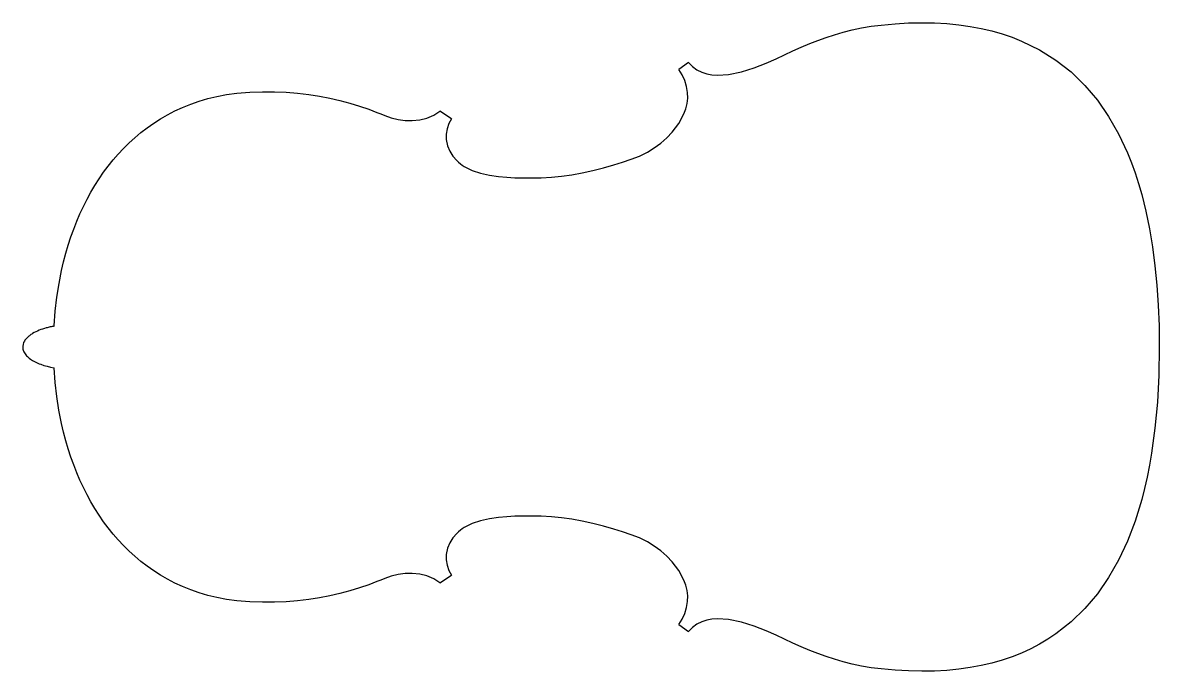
# Model space of a CAD drawing. Header units: metres. Extents: x -388 to 388, y -222 to 221.
import ezdxf

# ---------------------------------------------------------------- set-up
doc = ezdxf.new("R2010")
doc.units = ezdxf.units.M

msp = doc.modelspace()

# ---------------------------------------------------------------- linework, layer by layer
for points in [[(126.66, 196.65), (132.23, 199.43), (137.91, 202.11), (143.72, 204.67), (149.66, 207.12), (155.15, 209.22), (160.77, 211.2), (166.54, 213.05), (172.46, 214.76), (178.55, 216.32), (184.85, 217.69), (191.4, 218.84), (198.24, 219.72)], [(198.24, 219.72), (207.83, 220.58), (217.1, 221.1), (226.08, 221.28), (234.76, 221.13), (243.15, 220.66), (251.26, 219.87), (259.08, 218.77), (266.63, 217.37), (273.91, 215.67), (280.93, 213.67), (287.68, 211.38), (294.18, 208.8), (306.42, 202.82), (317.69, 195.75), (328.02, 187.64), (337.43, 178.51), (345.96, 168.39), (353.63, 157.33), (360.47, 145.33), (366.5, 132.44), (369.22, 125.67), (371.75, 118.68), (374.09, 111.48), (376.23, 104.07), (379.11, 92.57), (381.58, 80.62), (383.64, 68.22), (385.32, 55.39), (386.61, 42.12), (387.52, 28.44), (388.06, 14.35), (388.24, -0.15)], [(66.7, 194.08), (60.13, 189.3)], [(66.7, 194.08), (69.49, 191.37), (72.52, 189.22), (75.77, 187.6), (79.19, 186.46), (82.77, 185.76), (86.46, 185.46), (94.07, 185.88), (103.01, 187.71), (111.69, 190.47), (119.7, 193.63), (126.66, 196.65)], [(66.09, 173.58), (65.4, 177.78), (64.17, 181.84), (62.4, 185.7), (60.13, 189.3)], [(-366.37, 14.35), (-365.64, 24.26), (-364.55, 33.86), (-363.12, 43.14), (-361.36, 52.13), (-359.99, 58.04), (-358.47, 63.82), (-356.81, 69.47), (-355.02, 75), (-353.08, 80.4), (-351.01, 85.68), (-348.8, 90.83), (-346.45, 95.86), (-343.97, 100.77), (-341.34, 105.55), (-338.58, 110.21), (-335.68, 114.74), (-332.64, 119.14), (-329.45, 123.42), (-326.12, 127.57), (-322.64, 131.58), (-319.01, 135.46), (-315.23, 139.19), (-311.28, 142.79), (-307.17, 146.23), (-302.9, 149.53), (-298.44, 152.66), (-293.8, 155.63), (-288.97, 158.43), (-283.94, 161.04), (-278.69, 163.47), (-273.21, 165.68), (-267.5, 167.68), (-261.52, 169.45), (-255.26, 170.96), (-248.68, 172.18), (-241.76, 173.1)], [(-241.76, 173.1), (-232.8, 173.85), (-224.2, 174.19), (-215.91, 174.17), (-207.91, 173.82), (-200.15, 173.19), (-192.63, 172.29), (-185.32, 171.14), (-178.21, 169.76), (-171.29, 168.17), (-164.55, 166.37), (-157.98, 164.37), (-151.57, 162.18), (-148.77, 161.15), (-146, 160.09), (-143.27, 158.99), (-140.56, 157.86)], [(-98.62, 141.47), (-97.76, 137.33), (-96.22, 133.54), (-94.08, 130.12), (-91.43, 127.1), (-90.25, 126.01), (-89.02, 124.98), (-87.73, 124.03), (-86.39, 123.15), (-80.99, 120.39), (-75.2, 118.47), (-69.15, 117.18), (-63.01, 116.33), (-57.41, 115.8), (-51.84, 115.46), (-46.28, 115.29), (-40.72, 115.27), (-33.77, 115.44), (-26.83, 115.84), (-19.9, 116.5), (-13.02, 117.45), (-5.76, 118.79), (1.44, 120.43), (8.6, 122.29), (15.75, 124.3), (21.68, 126.06), (27.55, 128.01), (33.26, 130.26), (38.77, 132.94), (43.39, 135.75), (47.77, 138.98), (51.86, 142.6), (55.67, 146.61), (60.16, 152.51), (63.68, 159.01), (64.94, 162.46), (65.79, 166.05), (66.2, 169.76), (66.09, 173.58)], [(-140.56, 157.86), (-136.22, 156.4), (-131.61, 155.3), (-126.82, 154.62), (-121.98, 154.44), (-116.81, 154.88), (-111.83, 156.06), (-107.19, 158.07), (-103.01, 160.99)], [(-95.15, 155.7), (-103.01, 160.99)], [(-95.15, 155.7), (-96.96, 152.42), (-98.16, 148.89), (-98.72, 145.22), (-98.62, 141.47)], [(-366.39, 14.07), (-367.13, 13.94), (-367.85, 13.8), (-368.56, 13.66), (-369.25, 13.52), (-369.93, 13.36), (-370.6, 13.2), (-371.25, 13.04), (-371.89, 12.87), (-373.14, 12.51), (-374.35, 12.12), (-375.54, 11.7), (-376.71, 11.25), (-377.87, 10.77), (-379.01, 10.23), (-380.13, 9.65), (-381.23, 9.02), (-381.77, 8.68), (-382.31, 8.33), (-382.83, 7.96), (-383.33, 7.58), (-383.82, 7.19), (-384.29, 6.78), (-384.74, 6.36), (-385.18, 5.91), (-385.6, 5.45), (-385.99, 4.97), (-386.36, 4.46), (-386.7, 3.94), (-387.28, 2.82), (-387.68, 1.64), (-387.89, 0.39), (-387.87, -0.9), (-387.77, -1.56), (-387.61, -2.22), (-387.37, -2.89), (-387.07, -3.56), (-386.71, -4.22), (-386.28, -4.87), (-385.79, -5.51), (-385.25, -6.13), (-384.68, -6.72), (-384.05, -7.28), (-383.39, -7.83), (-382.68, -8.36), (-381.93, -8.87), (-381.15, -9.37), (-380.32, -9.84), (-379.45, -10.31), (-378.55, -10.75), (-377.62, -11.17), (-376.65, -11.58), (-375.64, -11.96), (-373.54, -12.68), (-371.29, -13.32), (-368.91, -13.88), (-366.39, -14.36)], [(388.24, -0.15), (387.92, -19.39), (386.95, -37.9), (385.32, -55.68), (383, -72.7), (381.58, -80.91), (379.98, -88.93), (378.2, -96.75), (376.23, -104.37), (371.75, -118.98), (366.5, -132.74), (360.47, -145.63), (353.63, -157.62), (345.96, -168.69), (337.43, -178.8), (328.02, -187.93), (317.69, -196.05), (312.18, -199.71), (306.42, -203.11), (300.43, -206.24), (294.18, -209.1), (287.68, -211.67), (280.93, -213.96), (273.91, -215.96), (266.63, -217.67), (259.08, -219.07), (251.26, -220.17), (243.15, -220.96), (234.76, -221.43), (226.08, -221.57), (217.1, -221.39), (207.83, -220.87), (198.24, -220.02)], [(-241.76, -173.39), (-248.68, -172.48), (-255.26, -171.25), (-261.52, -169.74), (-267.5, -167.98), (-273.21, -165.98), (-278.69, -163.76), (-283.94, -161.34), (-288.97, -158.72), (-293.8, -155.93), (-298.44, -152.96), (-302.9, -149.82), (-307.17, -146.53), (-311.28, -143.08), (-315.23, -139.49), (-319.01, -135.75), (-322.64, -131.88), (-326.12, -127.86), (-329.45, -123.72), (-332.64, -119.44), (-335.68, -115.03), (-338.58, -110.5), (-341.34, -105.84), (-343.97, -101.06), (-346.45, -96.15), (-348.8, -91.12), (-351.01, -85.97), (-353.08, -80.69), (-355.02, -75.29), (-356.81, -69.77), (-358.47, -64.11), (-359.99, -58.33), (-361.36, -52.43), (-363.13, -43.37), (-364.57, -34.02), (-365.66, -24.35), (-366.39, -14.36)], [(66.09, -173.88), (66.2, -170.05), (65.79, -166.34), (64.94, -162.76), (63.68, -159.3), (60.16, -152.81), (55.67, -146.91), (51.86, -142.9), (47.77, -139.27), (43.39, -136.05), (38.77, -133.24), (33.26, -130.56), (27.55, -128.31), (21.68, -126.36), (15.75, -124.59), (8.6, -122.58), (1.44, -120.72), (-5.76, -119.09), (-13.02, -117.74), (-19.9, -116.79), (-26.83, -116.13), (-33.77, -115.73), (-40.72, -115.57), (-46.28, -115.59), (-51.84, -115.76), (-57.41, -116.1), (-63.01, -116.63), (-69.15, -117.48), (-75.2, -118.76), (-80.99, -120.69), (-86.39, -123.44), (-87.73, -124.33), (-89.02, -125.28), (-90.25, -126.3), (-91.43, -127.39), (-94.08, -130.42), (-96.22, -133.83), (-97.76, -137.62), (-98.62, -141.76)], [(-98.62, -141.76), (-98.72, -145.51), (-98.16, -149.19), (-96.96, -152.71), (-95.15, -155.99)], [(-103.01, -161.29), (-107.19, -158.37), (-111.83, -156.36), (-116.81, -155.17), (-121.98, -154.73), (-126.82, -154.91), (-131.61, -155.59), (-136.22, -156.7), (-140.56, -158.15)], [(-140.56, -158.15), (-143.27, -159.29), (-146, -160.38), (-148.77, -161.45), (-151.57, -162.48), (-157.98, -164.66), (-164.55, -166.66), (-171.29, -168.46), (-178.21, -170.06), (-185.32, -171.44), (-192.63, -172.58), (-200.15, -173.48), (-207.91, -174.12), (-215.91, -174.46), (-224.2, -174.49), (-232.8, -174.14), (-241.76, -173.39)], [(-103.01, -161.29), (-95.15, -155.99)], [(60.13, -189.6), (62.4, -185.99), (64.17, -182.14), (65.4, -178.08), (66.09, -173.88)], [(126.66, -196.94), (119.7, -193.92), (111.69, -190.77), (103.01, -188.01), (94.07, -186.18), (86.46, -185.75), (82.77, -186.06), (79.19, -186.76), (75.77, -187.9), (72.52, -189.52), (69.49, -191.66), (66.7, -194.37)], [(60.13, -189.6), (66.7, -194.37)], [(198.24, -220.02), (191.4, -219.13), (184.85, -217.99), (178.55, -216.62), (172.46, -215.06), (166.54, -213.35), (160.77, -211.49), (155.15, -209.51), (149.66, -207.41), (143.72, -204.97), (137.91, -202.4), (132.23, -199.72), (126.66, -196.94)]]:
    msp.add_lwpolyline(points)

doc.saveas('drawing.dxf')
